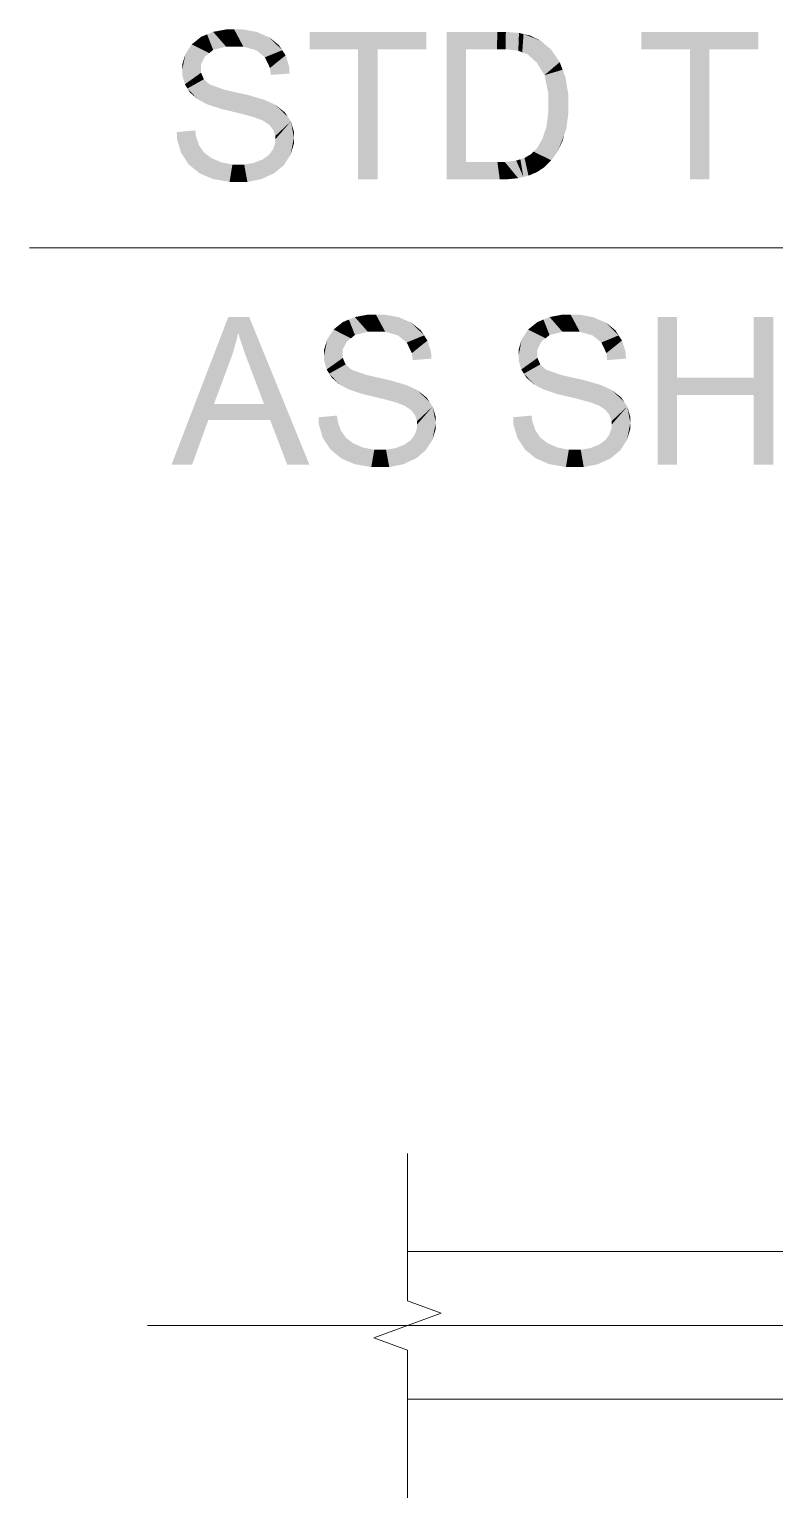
# Model space of a CAD drawing. Header units: millimetres. Extents: x 2 to 579, y 1 to 405.
# Drawn here: x 215.48 to 222.29, y 87.27 to 100.71 of the extents above; entities that cross this region are included whole.
import ezdxf

# ---------------------------------------------------------------- set-up
doc = ezdxf.new("R2010")
doc.units = ezdxf.units.MM
doc.linetypes.add('XKITLINE00', pattern=[0])
doc.layers.add('LinkedObject', color=7, linetype='Continuous', lineweight=0)

# ---------------------------------------------------------------- blocks, each defined once
blk = doc.blocks.new('*A4')
at = {"layer": 'LinkedObject'}
for points in [[(217.157, 100.518), (217.046, 100.637), (217.101, 100.66)], [(217.157, 100.683), (217.275, 100.548), (217.101, 100.66)], [(217.101, 100.66), (217.275, 100.548), (217.157, 100.518)], [(217.281, 100.706), (217.275, 100.548), (217.157, 100.683)], [(217.349, 100.706), (217.275, 100.548), (217.281, 100.706)], [(217.275, 100.548), (217.349, 100.706), (217.356, 100.548)], [(217.349, 100.706), (217.433, 100.548), (217.356, 100.548)], [(217.556, 100.682), (217.349, 100.706), (217.424, 100.706)], [(217.613, 100.657), (217.349, 100.706), (217.556, 100.682)], [(217.551, 100.515), (217.349, 100.706), (217.613, 100.657)], [(217.433, 100.548), (217.349, 100.706), (217.551, 100.515)], [(217.613, 100.657), (217.591, 100.482), (217.551, 100.515)], [(217.67, 100.633), (217.591, 100.482), (217.613, 100.657)], [(218.039, 100.683), (218.483, 100.524), (218.039, 100.524)], [(218.661, 100.524), (218.483, 100.524), (218.039, 100.683)], [(218.661, 100.524), (218.039, 100.683), (219.108, 100.683)], [(218.661, 100.524), (219.108, 100.683), (219.108, 100.524)], [(219.292, 100.683), (219.47, 100.524), (219.292, 99.333)], [(219.754, 100.524), (219.292, 100.683), (219.757, 100.683)], [(219.47, 100.524), (219.292, 100.683), (219.754, 100.524)], [(219.757, 100.683), (219.833, 100.524), (219.754, 100.524)], [(219.835, 100.683), (219.833, 100.524), (219.757, 100.683)], [(219.835, 100.683), (219.949, 100.51), (219.833, 100.524)], [(219.955, 100.673), (219.949, 100.51), (219.835, 100.683)], [(219.997, 100.663), (219.949, 100.51), (219.955, 100.673)], [(219.997, 100.663), (219.985, 100.496), (219.949, 100.51)], [(219.985, 100.496), (219.997, 100.663), (220.035, 100.477)], [(220.154, 100.602), (219.997, 100.663), (220.055, 100.65)], [(220.194, 100.567), (219.997, 100.663), (220.154, 100.602)], [(220.119, 100.4), (219.997, 100.663), (220.194, 100.567)], [(220.035, 100.477), (219.997, 100.663), (220.119, 100.4)], [(221.075, 100.683), (221.519, 100.524), (221.075, 100.524)], [(221.698, 100.524), (221.519, 100.524), (221.075, 100.683)], [(221.698, 100.524), (221.075, 100.683), (222.144, 100.683)], [(221.698, 100.524), (222.144, 100.683), (222.144, 100.524)], [(216.932, 100.525), (216.874, 100.333), (216.903, 100.48)], [(217.083, 100.459), (216.874, 100.333), (216.932, 100.525)], [(216.961, 100.569), (217.12, 100.488), (216.932, 100.525)], [(216.932, 100.525), (217.12, 100.488), (217.083, 100.459)], [(217.046, 100.637), (217.12, 100.488), (216.961, 100.569)], [(217.12, 100.488), (217.046, 100.637), (217.157, 100.518)], [(217.591, 100.482), (217.67, 100.633), (217.63, 100.45)], [(217.63, 100.45), (217.67, 100.633), (217.789, 100.515)], [(217.789, 100.515), (217.677, 100.353), (217.63, 100.45)], [(217.789, 100.515), (217.67, 100.633), (217.758, 100.562)], [(217.82, 100.468), (217.677, 100.353), (217.789, 100.515)], [(218.483, 99.333), (218.661, 100.524), (218.661, 99.333)], [(218.483, 100.524), (218.661, 100.524), (218.483, 99.333)], [(219.292, 99.333), (219.47, 100.524), (219.47, 99.492)], [(220.194, 100.567), (220.154, 100.343), (220.119, 100.4)], [(220.248, 100.522), (220.154, 100.343), (220.194, 100.567)], [(220.328, 100.406), (220.154, 100.343), (220.248, 100.522)], [(221.519, 99.333), (221.698, 100.524), (221.698, 99.333)], [(221.519, 100.524), (221.698, 100.524), (221.519, 99.333)], [(216.903, 100.48), (216.874, 100.333), (216.874, 100.385)], [(217.046, 100.387), (216.874, 100.333), (217.083, 100.459)], [(216.874, 100.333), (217.046, 100.387), (217.046, 100.345)], [(217.853, 100.362), (217.677, 100.353), (217.82, 100.468)], [(220.154, 100.343), (220.328, 100.406), (220.189, 100.287)], [(220.189, 100.287), (220.328, 100.406), (220.354, 100.336)], [(217.046, 100.309), (216.874, 100.333), (217.046, 100.345)], [(216.874, 100.333), (217.046, 100.309), (216.874, 100.287)], [(216.874, 100.287), (217.046, 100.309), (216.898, 100.203)], [(216.898, 100.203), (217.046, 100.309), (216.921, 100.165)], [(216.921, 100.165), (217.046, 100.309), (217.072, 100.249)], [(217.072, 100.249), (217.017, 100.065), (216.921, 100.165)], [(217.098, 100.225), (217.017, 100.065), (217.072, 100.249)], [(217.856, 100.302), (217.677, 100.353), (217.853, 100.362)], [(217.677, 100.353), (217.856, 100.302), (217.684, 100.289)], [(220.354, 100.336), (220.223, 100.124), (220.189, 100.287)], [(220.381, 100.266), (220.223, 100.124), (220.354, 100.336)], [(220.407, 100.105), (220.223, 100.124), (220.381, 100.266)], [(216.921, 100.165), (217.017, 100.065), (216.945, 100.128)], [(217.017, 100.065), (217.098, 100.225), (217.065, 100.039)], [(217.065, 100.039), (217.098, 100.225), (217.124, 100.202)], [(217.065, 100.039), (217.124, 100.202), (217.102, 100.02)], [(217.102, 100.02), (217.124, 100.202), (217.232, 99.977)], [(217.232, 99.977), (217.124, 100.202), (217.258, 100.154)], [(217.232, 99.977), (217.258, 100.154), (217.325, 99.955)], [(217.325, 99.955), (217.258, 100.154), (217.367, 100.129)], [(217.325, 99.955), (217.367, 100.129), (217.418, 99.933)], [(217.418, 99.933), (217.367, 100.129), (217.476, 100.105)], [(220.407, 100.015), (220.223, 100.124), (220.407, 100.105)], [(220.223, 100.124), (220.407, 100.015), (220.223, 100.018)], [(217.418, 99.933), (217.476, 100.105), (217.538, 99.9)], [(217.538, 99.9), (217.476, 100.105), (217.565, 99.889)], [(217.565, 99.889), (217.476, 100.105), (217.608, 99.873)], [(217.625, 100.061), (217.608, 99.873), (217.476, 100.105)], [(217.666, 100.043), (217.608, 99.873), (217.625, 100.061)], [(217.608, 99.873), (217.666, 100.043), (217.669, 99.833)], [(217.669, 99.833), (217.666, 100.043), (217.725, 100.016)], [(217.669, 99.833), (217.725, 100.016), (217.687, 99.81)], [(217.687, 99.81), (217.725, 100.016), (217.706, 99.786)], [(217.725, 100.016), (217.84, 99.906), (217.706, 99.786)], [(217.84, 99.906), (217.725, 100.016), (217.812, 99.947)], [(220.407, 100.015), (220.223, 99.942), (220.223, 100.018)], [(220.407, 99.938), (220.223, 99.942), (220.407, 100.015)], [(217.706, 99.786), (217.84, 99.906), (217.725, 99.73)], [(217.725, 99.73), (217.84, 99.906), (217.868, 99.864)], [(217.725, 99.73), (217.868, 99.864), (217.725, 99.699)], [(217.725, 99.699), (217.868, 99.864), (217.725, 99.667)], [(217.868, 99.864), (217.896, 99.714), (217.725, 99.667)], [(217.896, 99.714), (217.868, 99.864), (217.896, 99.768)], [(220.223, 99.942), (220.407, 99.938), (220.206, 99.811)], [(220.206, 99.811), (220.407, 99.938), (220.371, 99.743)], [(220.371, 99.743), (220.407, 99.938), (220.389, 99.802)], [(216.999, 99.73), (216.824, 99.766), (216.993, 99.781)], [(216.824, 99.766), (216.898, 99.524), (216.826, 99.699)], [(216.999, 99.73), (216.898, 99.524), (216.824, 99.766)], [(217.027, 99.647), (216.898, 99.524), (216.999, 99.73)], [(217.706, 99.61), (217.896, 99.714), (217.865, 99.558)], [(217.725, 99.667), (217.896, 99.714), (217.706, 99.61)], [(217.865, 99.558), (217.896, 99.714), (217.896, 99.66)], [(220.121, 99.619), (220.371, 99.743), (220.279, 99.546)], [(220.17, 99.704), (220.371, 99.743), (220.121, 99.619)], [(220.188, 99.758), (220.371, 99.743), (220.17, 99.704)], [(220.371, 99.743), (220.188, 99.758), (220.206, 99.811)], [(220.279, 99.546), (220.371, 99.743), (220.307, 99.585)], [(220.307, 99.585), (220.371, 99.743), (220.353, 99.683)], [(216.826, 99.699), (216.898, 99.524), (216.863, 99.577)], [(216.898, 99.524), (217.027, 99.647), (216.933, 99.47)], [(216.933, 99.47), (217.027, 99.647), (217.03, 99.39)], [(217.048, 99.614), (217.03, 99.39), (217.027, 99.647)], [(217.07, 99.582), (217.03, 99.39), (217.048, 99.614)], [(217.07, 99.582), (217.092, 99.363), (217.03, 99.39)], [(217.138, 99.529), (217.092, 99.363), (217.07, 99.582)], [(217.686, 99.583), (217.865, 99.558), (217.667, 99.557)], [(217.706, 99.61), (217.865, 99.558), (217.686, 99.583)], [(220.089, 99.587), (220.19, 99.446), (220.066, 99.564)], [(220.279, 99.546), (220.089, 99.587), (220.121, 99.619)], [(220.251, 99.507), (220.089, 99.587), (220.279, 99.546)], [(220.19, 99.446), (220.089, 99.587), (220.251, 99.507)], [(217.092, 99.363), (217.138, 99.529), (217.154, 99.337)], [(217.184, 99.509), (217.154, 99.337), (217.138, 99.529)], [(217.23, 99.489), (217.154, 99.337), (217.184, 99.509)], [(217.23, 99.489), (217.307, 99.31), (217.154, 99.337)], [(217.333, 99.469), (217.307, 99.31), (217.23, 99.489)], [(217.333, 99.469), (217.398, 99.31), (217.307, 99.31)], [(217.39, 99.469), (217.398, 99.31), (217.333, 99.469)], [(217.39, 99.469), (217.47, 99.31), (217.398, 99.31)], [(217.441, 99.469), (217.47, 99.31), (217.39, 99.469)], [(217.531, 99.484), (217.658, 99.363), (217.441, 99.469)], [(217.441, 99.469), (217.658, 99.363), (217.47, 99.31)], [(217.57, 99.5), (217.804, 99.463), (217.531, 99.484)], [(217.715, 99.389), (217.531, 99.484), (217.804, 99.463)], [(217.658, 99.363), (217.531, 99.484), (217.715, 99.389)], [(217.609, 99.515), (217.804, 99.463), (217.57, 99.5)], [(217.667, 99.557), (217.834, 99.511), (217.609, 99.515)], [(217.609, 99.515), (217.834, 99.511), (217.804, 99.463)], [(217.834, 99.511), (217.667, 99.557), (217.865, 99.558)], [(219.47, 99.492), (219.779, 99.333), (219.292, 99.333)], [(219.758, 99.492), (219.779, 99.333), (219.47, 99.492)], [(219.758, 99.492), (219.84, 99.333), (219.779, 99.333)], [(219.825, 99.492), (219.84, 99.333), (219.758, 99.492)], [(219.995, 99.356), (219.825, 99.492), (219.93, 99.505)], [(219.948, 99.344), (219.825, 99.492), (219.995, 99.356)], [(219.84, 99.333), (219.825, 99.492), (219.948, 99.344)], [(219.968, 99.517), (219.995, 99.356), (219.93, 99.505)], [(220.006, 99.529), (219.995, 99.356), (219.968, 99.517)], [(219.995, 99.356), (220.006, 99.529), (220.042, 99.367)], [(220.156, 99.424), (220.006, 99.529), (220.066, 99.564)], [(220.123, 99.401), (220.006, 99.529), (220.156, 99.424)], [(220.042, 99.367), (220.006, 99.529), (220.123, 99.401)], [(220.066, 99.564), (220.19, 99.446), (220.156, 99.424)], [(217.47, 99.31), (217.658, 99.363), (217.6, 99.336)], [(218.578, 98.096), (218.572, 97.938), (218.454, 98.073)], [(218.646, 98.096), (218.572, 97.938), (218.578, 98.096)], [(218.572, 97.938), (218.646, 98.096), (218.653, 97.938)], [(218.646, 98.096), (218.731, 97.938), (218.653, 97.938)], [(218.853, 98.072), (218.646, 98.096), (218.721, 98.096)], [(218.911, 98.047), (218.646, 98.096), (218.853, 98.072)], [(218.848, 97.905), (218.646, 98.096), (218.911, 98.047)], [(218.731, 97.938), (218.646, 98.096), (218.848, 97.905)], [(220.359, 98.096), (220.353, 97.938), (220.235, 98.073)], [(220.427, 98.096), (220.353, 97.938), (220.359, 98.096)], [(220.353, 97.938), (220.427, 98.096), (220.434, 97.938)], [(220.427, 98.096), (220.512, 97.938), (220.434, 97.938)], [(220.634, 98.072), (220.427, 98.096), (220.502, 98.096)], [(220.691, 98.047), (220.427, 98.096), (220.634, 98.072)], [(220.629, 97.905), (220.427, 98.096), (220.691, 98.047)], [(220.512, 97.938), (220.427, 98.096), (220.629, 97.905)], [(217.295, 98.073), (217.312, 97.673), (216.776, 96.723)], [(217.312, 97.673), (217.295, 98.073), (217.335, 97.737)], [(217.335, 97.737), (217.295, 98.073), (217.372, 97.866)], [(217.372, 97.866), (217.295, 98.073), (217.385, 97.931)], [(217.487, 98.073), (217.385, 97.931), (217.295, 98.073)], [(217.385, 97.931), (217.487, 98.073), (217.401, 97.876)], [(217.401, 97.876), (217.487, 98.073), (217.449, 97.736)], [(217.449, 97.736), (217.487, 98.073), (217.481, 97.65)], [(217.481, 97.65), (217.487, 98.073), (217.622, 97.278)], [(217.622, 97.278), (217.487, 98.073), (217.678, 97.132)], [(217.678, 97.132), (217.487, 98.073), (218.037, 96.723)], [(218.259, 97.959), (218.417, 97.878), (218.23, 97.915)], [(218.343, 98.027), (218.417, 97.878), (218.259, 97.959)], [(218.454, 97.908), (218.343, 98.027), (218.399, 98.05)], [(218.417, 97.878), (218.343, 98.027), (218.454, 97.908)], [(218.454, 98.073), (218.572, 97.938), (218.399, 98.05)], [(218.399, 98.05), (218.572, 97.938), (218.454, 97.908)], [(218.911, 98.047), (218.888, 97.872), (218.848, 97.905)], [(218.968, 98.023), (218.888, 97.872), (218.911, 98.047)], [(218.888, 97.872), (218.968, 98.023), (218.928, 97.84)], [(218.928, 97.84), (218.968, 98.023), (219.087, 97.905)], [(219.087, 97.905), (218.968, 98.023), (219.056, 97.952)], [(220.039, 97.959), (220.198, 97.878), (220.01, 97.915)], [(220.124, 98.027), (220.198, 97.878), (220.039, 97.959)], [(220.235, 97.908), (220.124, 98.027), (220.179, 98.05)], [(220.198, 97.878), (220.124, 98.027), (220.235, 97.908)], [(220.235, 98.073), (220.353, 97.938), (220.179, 98.05)], [(220.179, 98.05), (220.353, 97.938), (220.235, 97.908)], [(220.691, 98.047), (220.669, 97.872), (220.629, 97.905)], [(220.749, 98.023), (220.669, 97.872), (220.691, 98.047)], [(220.669, 97.872), (220.749, 98.023), (220.709, 97.84)], [(220.709, 97.84), (220.749, 98.023), (220.867, 97.905)], [(220.867, 97.905), (220.749, 98.023), (220.837, 97.952)], [(221.402, 97.518), (221.224, 96.723), (221.224, 98.073)], [(221.402, 97.518), (221.224, 98.073), (221.402, 98.073)], [(222.282, 98.073), (222.104, 97.518), (222.104, 98.073)], [(222.104, 97.359), (222.104, 97.518), (222.282, 98.073)], [(222.104, 97.359), (222.282, 98.073), (222.282, 96.723)], [(218.23, 97.915), (218.172, 97.723), (218.201, 97.87)], [(218.38, 97.849), (218.172, 97.723), (218.23, 97.915)], [(218.201, 97.87), (218.172, 97.723), (218.172, 97.775)], [(218.343, 97.777), (218.172, 97.723), (218.38, 97.849)], [(218.23, 97.915), (218.417, 97.878), (218.38, 97.849)], [(219.087, 97.905), (218.975, 97.743), (218.928, 97.84)], [(219.118, 97.858), (218.975, 97.743), (219.087, 97.905)], [(219.151, 97.752), (218.975, 97.743), (219.118, 97.858)], [(220.01, 97.915), (219.952, 97.723), (219.981, 97.87)], [(220.161, 97.849), (219.952, 97.723), (220.01, 97.915)], [(219.981, 97.87), (219.952, 97.723), (219.952, 97.775)], [(220.124, 97.777), (219.952, 97.723), (220.161, 97.849)], [(220.01, 97.915), (220.198, 97.878), (220.161, 97.849)], [(220.867, 97.905), (220.755, 97.743), (220.709, 97.84)], [(220.898, 97.858), (220.755, 97.743), (220.867, 97.905)], [(220.931, 97.752), (220.755, 97.743), (220.898, 97.858)], [(218.172, 97.723), (218.343, 97.777), (218.343, 97.735)], [(218.343, 97.699), (218.172, 97.723), (218.343, 97.735)], [(218.172, 97.723), (218.343, 97.699), (218.172, 97.677)], [(218.172, 97.677), (218.343, 97.699), (218.195, 97.593)], [(218.195, 97.593), (218.343, 97.699), (218.219, 97.555)], [(218.219, 97.555), (218.343, 97.699), (218.369, 97.639)], [(219.153, 97.692), (218.975, 97.743), (219.151, 97.752)], [(218.975, 97.743), (219.153, 97.692), (218.982, 97.679)], [(219.952, 97.723), (220.124, 97.777), (220.124, 97.735)], [(220.124, 97.699), (219.952, 97.723), (220.124, 97.735)], [(219.952, 97.723), (220.124, 97.699), (219.952, 97.677)], [(219.952, 97.677), (220.124, 97.699), (219.976, 97.593)], [(219.976, 97.593), (220.124, 97.699), (220, 97.555)], [(220, 97.555), (220.124, 97.699), (220.15, 97.639)], [(220.934, 97.692), (220.755, 97.743), (220.931, 97.752)], [(220.755, 97.743), (220.934, 97.692), (220.762, 97.679)], [(216.776, 96.723), (217.312, 97.673), (217.164, 97.278)], [(218.369, 97.639), (218.314, 97.455), (218.219, 97.555)], [(218.396, 97.615), (218.314, 97.455), (218.369, 97.639)], [(218.314, 97.455), (218.396, 97.615), (218.363, 97.429)], [(218.363, 97.429), (218.396, 97.615), (218.421, 97.592)], [(218.363, 97.429), (218.421, 97.592), (218.4, 97.41)], [(218.4, 97.41), (218.421, 97.592), (218.53, 97.367)], [(218.53, 97.367), (218.421, 97.592), (218.556, 97.544)], [(220.15, 97.639), (220.095, 97.455), (220, 97.555)], [(220.176, 97.615), (220.095, 97.455), (220.15, 97.639)], [(220.095, 97.455), (220.176, 97.615), (220.143, 97.429)], [(220.143, 97.429), (220.176, 97.615), (220.202, 97.592)], [(220.143, 97.429), (220.202, 97.592), (220.18, 97.41)], [(220.18, 97.41), (220.202, 97.592), (220.31, 97.367)], [(220.31, 97.367), (220.202, 97.592), (220.336, 97.544)], [(218.219, 97.555), (218.314, 97.455), (218.243, 97.518)], [(218.53, 97.367), (218.556, 97.544), (218.623, 97.345)], [(218.623, 97.345), (218.556, 97.544), (218.665, 97.519)], [(218.623, 97.345), (218.665, 97.519), (218.716, 97.323)], [(218.716, 97.323), (218.665, 97.519), (218.773, 97.495)], [(218.716, 97.323), (218.773, 97.495), (218.836, 97.29)], [(218.836, 97.29), (218.773, 97.495), (218.863, 97.279)], [(218.863, 97.279), (218.773, 97.495), (218.905, 97.263)], [(218.923, 97.451), (218.905, 97.263), (218.773, 97.495)], [(218.963, 97.433), (218.905, 97.263), (218.923, 97.451)], [(218.905, 97.263), (218.963, 97.433), (218.966, 97.223)], [(218.966, 97.223), (218.963, 97.433), (219.022, 97.406)], [(220, 97.555), (220.095, 97.455), (220.023, 97.518)], [(220.31, 97.367), (220.336, 97.544), (220.403, 97.345)], [(220.403, 97.345), (220.336, 97.544), (220.445, 97.519)], [(220.403, 97.345), (220.445, 97.519), (220.496, 97.323)], [(220.496, 97.323), (220.445, 97.519), (220.554, 97.495)], [(220.496, 97.323), (220.554, 97.495), (220.616, 97.29)], [(220.616, 97.29), (220.554, 97.495), (220.644, 97.279)], [(220.644, 97.279), (220.554, 97.495), (220.686, 97.263)], [(220.703, 97.451), (220.686, 97.263), (220.554, 97.495)], [(220.744, 97.433), (220.686, 97.263), (220.703, 97.451)], [(220.686, 97.263), (220.744, 97.433), (220.747, 97.223)], [(220.747, 97.223), (220.744, 97.433), (220.803, 97.406)], [(221.402, 97.359), (221.224, 96.723), (221.402, 97.518)], [(221.402, 97.518), (222.104, 97.359), (221.402, 97.359)], [(222.104, 97.518), (222.104, 97.359), (221.402, 97.518)], [(218.966, 97.223), (219.022, 97.406), (218.985, 97.2)], [(218.985, 97.2), (219.022, 97.406), (219.003, 97.176)], [(219.022, 97.406), (219.137, 97.296), (219.003, 97.176)], [(219.003, 97.176), (219.137, 97.296), (219.022, 97.12)], [(219.137, 97.296), (219.022, 97.406), (219.109, 97.337)], [(219.022, 97.12), (219.137, 97.296), (219.165, 97.254)], [(220.747, 97.223), (220.803, 97.406), (220.765, 97.2)], [(220.765, 97.2), (220.803, 97.406), (220.784, 97.176)], [(220.803, 97.406), (220.918, 97.296), (220.784, 97.176)], [(220.784, 97.176), (220.918, 97.296), (220.803, 97.12)], [(220.918, 97.296), (220.803, 97.406), (220.89, 97.337)], [(220.803, 97.12), (220.918, 97.296), (220.946, 97.254)], [(221.224, 96.723), (221.402, 97.359), (221.402, 96.723)], [(222.104, 97.359), (222.282, 96.723), (222.104, 96.723)], [(217.113, 97.132), (216.776, 96.723), (217.164, 97.278)], [(217.164, 97.278), (217.678, 97.132), (217.113, 97.132)], [(217.622, 97.278), (217.678, 97.132), (217.164, 97.278)], [(218.296, 97.12), (218.122, 97.156), (218.29, 97.171)], [(218.122, 97.156), (218.196, 96.914), (218.124, 97.089)], [(218.296, 97.12), (218.196, 96.914), (218.122, 97.156)], [(219.022, 97.12), (219.165, 97.254), (219.022, 97.089)], [(219.022, 97.089), (219.165, 97.254), (219.022, 97.057)], [(219.165, 97.254), (219.194, 97.104), (219.022, 97.057)], [(219.194, 97.104), (219.165, 97.254), (219.194, 97.158)], [(220.077, 97.12), (219.902, 97.156), (220.071, 97.171)], [(219.902, 97.156), (219.976, 96.914), (219.904, 97.089)], [(220.077, 97.12), (219.976, 96.914), (219.902, 97.156)], [(220.803, 97.12), (220.946, 97.254), (220.803, 97.089)], [(220.803, 97.089), (220.946, 97.254), (220.803, 97.057)], [(220.946, 97.254), (220.974, 97.104), (220.803, 97.057)], [(220.974, 97.104), (220.946, 97.254), (220.974, 97.158)], [(216.776, 96.723), (217.113, 97.132), (216.965, 96.723)], [(217.678, 97.132), (218.037, 96.723), (217.834, 96.723)], [(218.124, 97.089), (218.196, 96.914), (218.16, 96.967)], [(218.324, 97.037), (218.196, 96.914), (218.296, 97.12)], [(218.196, 96.914), (218.324, 97.037), (218.231, 96.86)], [(218.231, 96.86), (218.324, 97.037), (218.328, 96.78)], [(218.346, 97.005), (218.328, 96.78), (218.324, 97.037)], [(219.003, 97), (219.194, 97.104), (219.163, 96.948)], [(219.022, 97.057), (219.194, 97.104), (219.003, 97)], [(219.163, 96.948), (219.194, 97.104), (219.194, 97.05)], [(219.904, 97.089), (219.976, 96.914), (219.941, 96.967)], [(220.105, 97.037), (219.976, 96.914), (220.077, 97.12)], [(219.976, 96.914), (220.105, 97.037), (220.011, 96.86)], [(220.011, 96.86), (220.105, 97.037), (220.108, 96.78)], [(220.127, 97.005), (220.108, 96.78), (220.105, 97.037)], [(220.784, 97), (220.974, 97.104), (220.943, 96.948)], [(220.803, 97.057), (220.974, 97.104), (220.784, 97)], [(220.943, 96.948), (220.974, 97.104), (220.974, 97.05)], [(218.368, 96.972), (218.328, 96.78), (218.346, 97.005)], [(218.368, 96.972), (218.389, 96.753), (218.328, 96.78)], [(218.435, 96.919), (218.389, 96.753), (218.368, 96.972)], [(218.389, 96.753), (218.435, 96.919), (218.451, 96.727)], [(218.481, 96.899), (218.451, 96.727), (218.435, 96.919)], [(218.527, 96.879), (218.451, 96.727), (218.481, 96.899)], [(218.868, 96.89), (219.101, 96.853), (218.829, 96.874)], [(218.907, 96.905), (219.101, 96.853), (218.868, 96.89)], [(218.965, 96.947), (219.132, 96.901), (218.907, 96.905)], [(218.907, 96.905), (219.132, 96.901), (219.101, 96.853)], [(218.984, 96.973), (219.163, 96.948), (218.965, 96.947)], [(219.132, 96.901), (218.965, 96.947), (219.163, 96.948)], [(219.003, 97), (219.163, 96.948), (218.984, 96.973)], [(220.148, 96.972), (220.108, 96.78), (220.127, 97.005)], [(220.148, 96.972), (220.17, 96.753), (220.108, 96.78)], [(220.216, 96.919), (220.17, 96.753), (220.148, 96.972)], [(220.17, 96.753), (220.216, 96.919), (220.232, 96.727)], [(220.262, 96.899), (220.232, 96.727), (220.216, 96.919)], [(220.308, 96.879), (220.232, 96.727), (220.262, 96.899)], [(220.649, 96.89), (220.882, 96.853), (220.61, 96.874)], [(220.688, 96.905), (220.882, 96.853), (220.649, 96.89)], [(220.746, 96.947), (220.913, 96.901), (220.688, 96.905)], [(220.688, 96.905), (220.913, 96.901), (220.882, 96.853)], [(220.765, 96.973), (220.943, 96.948), (220.746, 96.947)], [(220.913, 96.901), (220.746, 96.947), (220.943, 96.948)], [(220.784, 97), (220.943, 96.948), (220.765, 96.973)], [(218.527, 96.879), (218.604, 96.7), (218.451, 96.727)], [(218.631, 96.859), (218.604, 96.7), (218.527, 96.879)], [(218.631, 96.859), (218.696, 96.7), (218.604, 96.7)], [(218.688, 96.859), (218.696, 96.7), (218.631, 96.859)], [(218.688, 96.859), (218.768, 96.7), (218.696, 96.7)], [(218.739, 96.859), (218.768, 96.7), (218.688, 96.859)], [(218.829, 96.874), (218.955, 96.753), (218.739, 96.859)], [(218.739, 96.859), (218.955, 96.753), (218.768, 96.7)], [(218.768, 96.7), (218.955, 96.753), (218.898, 96.726)], [(219.013, 96.779), (218.829, 96.874), (219.101, 96.853)], [(218.955, 96.753), (218.829, 96.874), (219.013, 96.779)], [(220.308, 96.879), (220.385, 96.7), (220.232, 96.727)], [(220.411, 96.859), (220.385, 96.7), (220.308, 96.879)], [(220.411, 96.859), (220.476, 96.7), (220.385, 96.7)], [(220.469, 96.859), (220.476, 96.7), (220.411, 96.859)], [(220.469, 96.859), (220.548, 96.7), (220.476, 96.7)], [(220.52, 96.859), (220.548, 96.7), (220.469, 96.859)], [(220.61, 96.874), (220.736, 96.753), (220.52, 96.859)], [(220.52, 96.859), (220.736, 96.753), (220.548, 96.7)], [(220.548, 96.7), (220.736, 96.753), (220.678, 96.726)], [(220.793, 96.779), (220.61, 96.874), (220.882, 96.853)], [(220.736, 96.753), (220.61, 96.874), (220.793, 96.779)]]:
    blk.add_hatch(color=7, dxfattribs=at).paths.add_polyline_path(points, flags=17)
at = {"layer": 'LinkedObject', "color": 6, "linetype": 'XKITLINE00', "lineweight": 0}
for p, q in [((231.351, 98.707), (215.475, 98.707)), ((216.555, 88.845), (229.728, 88.845))]:
    blk.add_line(p, q, dxfattribs=at)
at = {"layer": 'LinkedObject', "color": 7, "linetype": 'XKITLINE00', "lineweight": 0}
for p, q in [((218.935, 90.418), (218.935, 89.068)), ((218.935, 89.52), (248.069, 89.52)), ((219.244, 88.956), (218.626, 88.731)), ((218.935, 89.068), (219.244, 88.956)), ((218.626, 88.731), (218.935, 88.618)), ((218.935, 88.618), (218.935, 87.268)), ((248.069, 88.17), (218.935, 88.17))]:
    blk.add_line(p, q, dxfattribs=at)

msp = doc.modelspace()

# ---------------------------------------------------------------- block references
at = {"lineweight": 0}
msp.add_blockref('*A4', (0, 0), dxfattribs=at)

doc.saveas('drawing.dxf')
